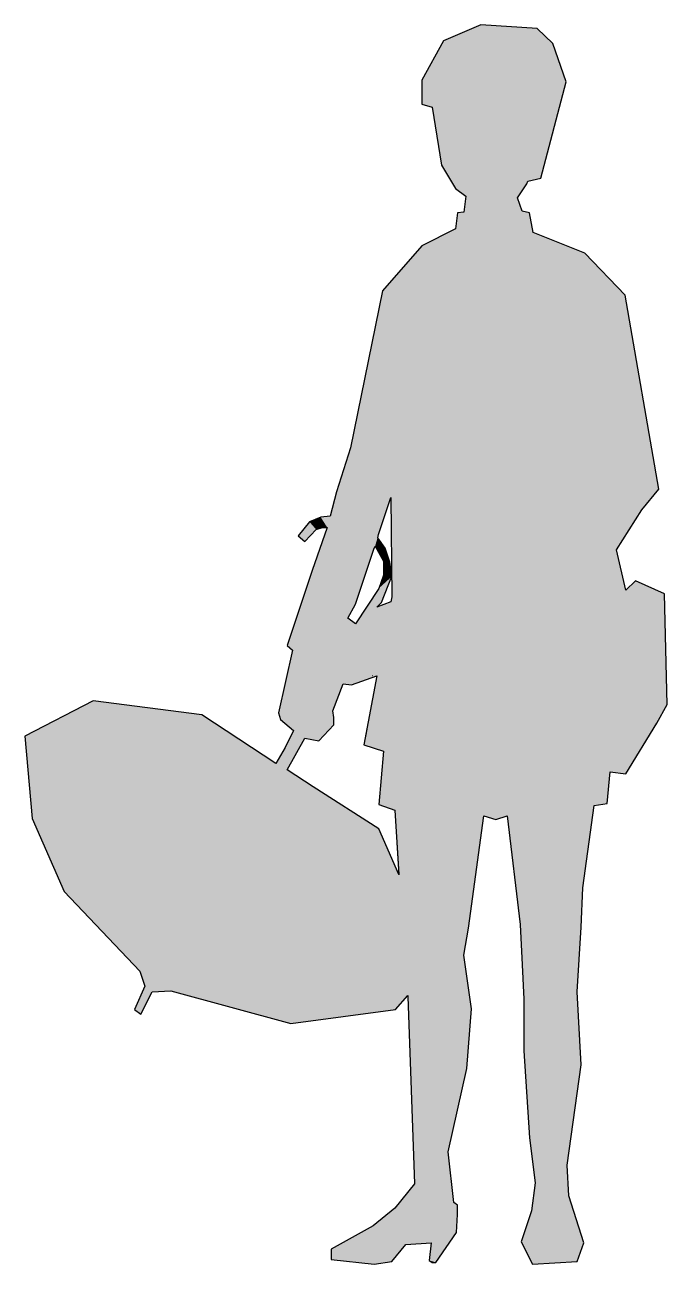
# Model space of a CAD drawing. Extents: x 6549 to 7371, y 43 to 1629.
import ezdxf

# ---------------------------------------------------------------- set-up
doc = ezdxf.new("R2010")
doc.units = 0
doc.layers.get('0').update_dxf_attribs({"linetype": 'CONTINUOUS'})

# ---------------------------------------------------------------- blocks, each defined once
blk = doc.blocks.new('*U0')
at = {"linetype": 'CONTINUOUS'}
for points in [[(7132.5, 1628.9), (7084.6, 1608.6), (7204.3, 1624.2)], [(7204.3, 1624.2), (7084.6, 1608.6), (7224.7, 1605)], [(7084.6, 1608.6), (7057, 1558.3), (7224.7, 1605)], [(7224.7, 1605), (7057, 1558.3), (7241.5, 1555.9)], [(7057, 1558.3), (7057, 1527.2), (7241.5, 1555.9)], [(7241.5, 1555.9), (7057, 1527.2), (7070.2, 1523.6)], [(7241.5, 1555.9), (7070.2, 1523.6), (7209.1, 1432.6)], [(7070.2, 1523.6), (7082.2, 1449.3), (7209.1, 1432.6)], [(7082.2, 1449.3), (7100.2, 1419.4), (7209.1, 1432.6)], [(7209.1, 1432.6), (7100.2, 1419.4), (7192.4, 1429)], [(7192.4, 1429), (7100.2, 1419.4), (7191.2, 1425.4)], [(7191.2, 1425.4), (7100.2, 1419.4), (7179.2, 1407.4)], [(7100.2, 1419.4), (7113.3, 1409.8), (7179.2, 1407.4)], [(7113.3, 1409.8), (7110.9, 1389.4), (7179.2, 1407.4)], [(7179.2, 1407.4), (7110.9, 1389.4), (7185.2, 1390.6)], [(7194.8, 1388.2), (7100.2, 1367.9), (7199.6, 1363.1)], [(7102.6, 1388.2), (7100.2, 1367.9), (7194.8, 1388.2)], [(7110.9, 1389.4), (7102.6, 1388.2), (7194.8, 1388.2)], [(7185.2, 1390.6), (7110.9, 1389.4), (7194.8, 1388.2)], [(7100.2, 1367.9), (7057, 1346.3), (7199.6, 1363.1)], [(7199.6, 1363.1), (7057, 1346.3), (7265.4, 1336.8)], [(7057, 1346.3), (7006.7, 1288.8), (7265.4, 1336.8)], [(7265.4, 1336.8), (7006.7, 1288.8), (7316.9, 1282.9)], [(7006.7, 1288.8), (6966, 1087.7), (7316.9, 1282.9)], [(7316.9, 1282.9), (6966, 1087.7), (7360, 1035)], [(6966, 1087.7), (6948.1, 1031.4), (7360, 1035)], [(6948.1, 1031.4), (6939.7, 1000.2), (7017.5, 1024.2)], [(7360, 1035), (6948.1, 1031.4), (7017.5, 1024.2)], [(7360, 1035), (7017.5, 1024.2), (7338.5, 1008.6)], [(7017.5, 1024.2), (6939.7, 1000.2), (7000.5, 973.1)], [(7017.5, 1024.2), (7018.5, 925.6), (7338.5, 1008.6)], [(6927.7, 999), (6913.3, 993.1), (6930.1, 985.9)], [(6939.7, 1000.2), (6927.7, 999), (7000.5, 973.1)], [(6927.7, 999), (6930.1, 985.9), (6936.1, 985.9)], [(6927.7, 999), (6936.1, 985.9), (7000.5, 973.1)], [(7338.5, 1008.6), (7018.5, 925.6), (7306.1, 957.1)], [(6913.3, 993.1), (6899, 975.1), (6921.7, 983.5)], [(6921.7, 983.5), (6899, 975.1), (6907.4, 967.9)], [(6913.3, 993.1), (6921.7, 983.5), (6930.1, 985.9)], [(6936.1, 985.9), (6916.9, 930.8), (6997.2, 961.9)], [(6936.1, 985.9), (6997.2, 961.9), (7000.5, 973.1)], [(7000.5, 973.1), (6997.2, 961.9), (7010.3, 959.5)], [(6997.2, 961.9), (6916.9, 930.8), (6995.5, 958.3)], [(6995.5, 958.3), (6916.9, 930.8), (6972, 887.7)], [(6997.2, 961.9), (7007.9, 942.8), (7010.3, 959.5)], [(7010.3, 959.5), (7007.9, 942.8), (7016.3, 941.6)], [(7306.1, 957.1), (7018.5, 925.6), (7318.1, 905.6)], [(7007.9, 942.8), (7007.9, 924.8), (7016.3, 941.6)], [(7016.3, 941.6), (7007.9, 924.8), (7018.5, 925.6)], [(6916.9, 930.8), (6884.6, 835), (6972, 887.7)], [(7007.9, 924.8), (7002, 908), (7018.5, 923)], [(7018.5, 923), (7002, 908), (7005.6, 890.1)], [(7018.5, 925.6), (7007.9, 924.8), (7018.5, 923)], [(7018.5, 925.6), (7018.7, 923.6), (7318.1, 905.6)], [(7018.7, 923.6), (7018.5, 923), (7318.1, 905.6)], [(7018.5, 923), (7018.7, 897.3), (7318.1, 905.6)], [(7002, 908), (6972, 862.5), (7005.6, 890.1)], [(7318.1, 905.6), (7018.7, 897.3), (7367.2, 900.8)], [(7330.1, 917.6), (7318.1, 905.6), (7367.2, 900.8)], [(7005.6, 890.1), (6972, 862.5), (6999.6, 884.1)], [(7017.5, 890.6), (6999.6, 884.1), (7370.8, 759.5)], [(7018.7, 897.3), (7017.5, 890.6), (7370.8, 759.5)], [(7367.2, 900.8), (7018.7, 897.3), (7370.8, 759.5)], [(6972, 887.7), (6884.6, 835), (6962.4, 869.7)], [(6999.6, 884.1), (6972, 862.5), (7370.8, 759.5)], [(6962.4, 869.7), (6884.6, 835), (6972, 862.5)], [(6972, 862.5), (6884.6, 835), (7370.8, 759.5)], [(6891.8, 829), (6873.8, 748.8), (6956.5, 785.9)], [(6884.6, 835), (6891.8, 829), (6999.5, 796)], [(6884.6, 835), (6999.5, 796), (7370.8, 759.5)], [(6891.8, 829), (6956.5, 785.9), (6999.5, 796)], [(6999.5, 796), (6956.5, 785.9), (6967.2, 784.7)], [(6999.5, 796), (6982.8, 708), (7370.8, 759.5)], [(6956.5, 785.9), (6873.8, 748.8), (6943.3, 751.2)], [(6636.7, 764.3), (6549.3, 718.8), (6775.6, 746.4)], [(6775.6, 746.4), (6549.3, 718.8), (6870.2, 684.1)], [(6943.3, 751.2), (6873.8, 748.8), (6944.5, 742.8)], [(6873.8, 748.8), (6876.2, 740.4), (6944.5, 742.8)], [(7370.8, 759.5), (6982.8, 708), (7357.6, 735.6)], [(6944.5, 742.8), (6876.2, 740.4), (6944.5, 733.2)], [(6876.2, 740.4), (6893, 726), (6944.5, 733.2)], [(6944.5, 733.2), (6893, 726), (6907.4, 716.4)], [(6944.5, 733.2), (6907.4, 716.4), (6925.3, 712.8)], [(7357.6, 735.6), (6982.8, 708), (7297.8, 673.3)], [(7357.6, 735.6), (7297.8, 673.3), (7318.1, 670.9)], [(6549.3, 718.8), (6558.9, 613.4), (6870.2, 684.1)], [(6893, 726), (6882.2, 704.4), (6907.4, 716.4)], [(6907.4, 716.4), (6882.2, 704.4), (6884.6, 675.7)], [(6882.2, 704.4), (6870.2, 684.1), (6884.6, 675.7)], [(6982.8, 708), (7007.9, 699.7), (7297.8, 673.3)], [(7007.9, 699.7), (7002, 631.4), (7297.8, 673.3)], [(6870.2, 684.1), (6558.9, 613.4), (6884.6, 675.7)], [(6884.6, 675.7), (6558.9, 613.4), (6918.1, 654.2)], [(7297.8, 673.3), (7002, 631.4), (7294.2, 632.6)], [(6918.1, 654.2), (6558.9, 613.4), (7002, 600.3)], [(7294.2, 632.6), (7002, 631.4), (7277.4, 630.2)], [(7002, 631.4), (7022.3, 624.2), (7277.4, 630.2)], [(7277.4, 630.2), (7022.3, 624.2), (7136.1, 617)], [(7022.3, 624.2), (7027.8, 542.1), (7136.1, 617)], [(7277.4, 630.2), (7136.1, 617), (7166, 617)], [(7277.4, 630.2), (7166, 617), (7263, 524.8)], [(6558.9, 613.4), (6599.6, 520), (7002, 600.3)], [(7136.1, 617), (7027.8, 542.1), (7116.9, 473.3)], [(7136.1, 617), (7151.7, 612.2), (7166, 617)], [(7166, 617), (7182.8, 478.1), (7263, 524.8)], [(7002, 600.3), (6599.6, 520), (7027.8, 542.1)], [(7027.8, 542.1), (6599.6, 520), (7116.9, 473.3)], [(7263, 524.8), (7182.8, 478.1), (7260.6, 474.5)], [(6599.6, 520), (6696.6, 418.2), (7116.9, 473.3)], [(7182.8, 478.1), (7185.2, 426.6), (7260.6, 474.5)], [(7116.9, 473.3), (6696.6, 418.2), (7110.9, 438.6)], [(7260.6, 474.5), (7185.2, 426.6), (7255.8, 391.9)], [(7110.9, 438.6), (6696.6, 418.2), (7039.1, 387.1)], [(7110.9, 438.6), (7039.1, 387.1), (7120.5, 370.3)], [(6696.6, 418.2), (6702.6, 399.1), (6736.1, 393.1)], [(6696.6, 418.2), (6736.1, 393.1), (7039.1, 387.1)], [(7185.2, 426.6), (7187.6, 382.3), (7255.8, 391.9)], [(6702.6, 399.1), (6689.4, 369.1), (6712.2, 391.9)], [(6702.6, 399.1), (6712.2, 391.9), (6736.1, 393.1)], [(6712.2, 391.9), (6689.4, 369.1), (6697.8, 363.1)], [(6736.1, 393.1), (6889.4, 351.2), (7039.1, 387.1)], [(7039.1, 387.1), (6889.4, 351.2), (7023.5, 369.1)], [(7039.1, 387.1), (7039.1, 385.9), (7120.5, 370.3)], [(7039.1, 385.9), (7047.5, 146.4), (7120.5, 370.3)], [(7255.8, 391.9), (7187.6, 382.3), (7260.6, 298.5)], [(7187.6, 382.3), (7187.6, 316.4), (7260.6, 298.5)], [(7120.5, 370.3), (7047.5, 146.4), (7114.5, 293.7)], [(7187.6, 316.4), (7194.8, 205.1), (7260.6, 298.5)], [(7114.5, 293.7), (7047.5, 146.4), (7090.6, 187.1)], [(7260.6, 298.5), (7194.8, 205.1), (7242.7, 170.3)], [(7194.8, 205.1), (7201.9, 147.6), (7242.7, 170.3)], [(7090.6, 187.1), (7047.5, 146.4), (7097.8, 122.4)], [(7242.7, 170.3), (7201.9, 147.6), (7245.1, 130.8)], [(7047.5, 146.4), (7022.3, 115.3), (7097.8, 122.4)], [(7201.9, 147.6), (7197.2, 111.7), (7245.1, 130.8)], [(7245.1, 130.8), (7197.2, 111.7), (7264.2, 70.9)], [(7022.3, 115.3), (6994.8, 92.5), (7102.6, 106.9)], [(7097.8, 122.4), (7022.3, 115.3), (7102.6, 118.9)], [(7102.6, 118.9), (7022.3, 115.3), (7102.6, 106.9)], [(7197.2, 111.7), (7184, 72.1), (7264.2, 70.9)], [(7102.6, 106.9), (6994.8, 92.5), (7101.4, 84.1)], [(6994.8, 92.5), (6940.9, 62.6), (7069, 70.9)], [(6994.8, 92.5), (7069, 70.9), (7101.4, 84.1)], [(7101.4, 84.1), (7069, 70.9), (7075, 45.8)], [(7069, 70.9), (6940.9, 62.6), (7036.7, 68.6)], [(7036.7, 68.6), (6940.9, 62.6), (7018.7, 47)], [(7069, 70.9), (7066.6, 48.2), (7075, 45.8)], [(7184, 72.1), (7198.4, 43.4), (7264.2, 70.9)], [(7264.2, 70.9), (7198.4, 43.4), (7255.8, 47)], [(6940.9, 62.6), (6940.9, 49.4), (7018.7, 47)], [(6940.9, 49.4), (6996, 43.4), (7018.7, 47)], [(7066.6, 48.2), (7070.2, 45.8), (7075, 45.8)]]:
    blk.add_solid(points, dxfattribs=at)

msp = doc.modelspace()

# ---------------------------------------------------------------- linework, layer by layer
at = {"color": 0}
for points in [[(7039.1, 385.9), (7047.5, 146.4), (7022.3, 115.3), (6994.8, 92.5), (6940.9, 62.6), (6940.9, 49.4), (6996, 43.4), (7018.7, 47), (7036.7, 68.6), (7069, 70.9), (7066.6, 48.2), (7070.2, 45.8), (7075, 45.8), (7101.4, 84.1), (7102.6, 106.9), (7102.6, 118.9), (7097.8, 122.4), (7090.6, 187.1), (7114.5, 293.7), (7120.5, 370.3), (7110.9, 438.6), (7116.9, 473.3), (7136.1, 617), (7151.7, 612.2), (7166, 617), (7182.8, 478.1), (7185.2, 426.6), (7187.6, 382.3), (7187.6, 316.4), (7194.8, 205.1), (7201.9, 147.6), (7197.2, 111.7), (7184, 72.1), (7198.4, 43.4), (7255.8, 47), (7264.2, 70.9), (7245.1, 130.8), (7242.7, 170.3), (7260.6, 298.5), (7255.8, 391.9), (7260.6, 474.5), (7263, 524.8), (7277.4, 630.2), (7294.2, 632.6), (7297.8, 673.3), (7318.1, 670.9), (7357.6, 735.6), (7370.8, 759.5), (7367.2, 900.8), (7330.1, 917.6), (7318.1, 905.6), (7306.1, 957.1), (7338.5, 1008.6), (7360, 1035), (7316.9, 1282.9), (7265.4, 1336.8), (7199.6, 1363.1), (7194.8, 1388.2), (7185.2, 1390.6), (7179.2, 1407.4), (7191.2, 1425.4), (7192.4, 1429), (7209.1, 1432.6), (7241.5, 1555.9), (7224.7, 1605), (7204.3, 1624.2), (7132.5, 1628.9), (7084.6, 1608.6), (7057, 1558.3), (7057, 1527.2), (7070.2, 1523.6), (7082.2, 1449.3), (7100.2, 1419.4), (7113.3, 1409.8), (7110.9, 1389.4), (7102.6, 1388.2), (7100.2, 1367.9), (7057, 1346.3), (7006.7, 1288.8), (6966, 1087.7), (6948.1, 1031.4), (6939.7, 1000.2), (6927.7, 999), (6913.3, 993.1), (6899, 975.1), (6907.4, 967.9), (6921.7, 983.5), (6930.1, 985.9), (6936.1, 985.9), (6916.9, 930.8), (6884.6, 835), (6891.8, 829), (6873.8, 748.8), (6876.2, 740.4), (6893, 726), (6882.2, 704.4), (6870.2, 684.1), (6775.6, 746.4), (6636.7, 764.3), (6549.3, 718.8), (6558.9, 613.4), (6599.6, 520), (6696.6, 418.2), (6702.6, 399.1), (6689.4, 369.1), (6697.8, 363.1), (6712.2, 391.9), (6736.1, 393.1), (6889.4, 351.2), (7023.5, 369.1), (7039.1, 387.1), (7039.1, 385.9), (7039.1, 385.9)], [(6995.5, 958.3), (6997.2, 961.9), (7007.9, 942.8), (7007.9, 924.8), (7002, 908), (6972, 862.5), (6962.4, 869.7), (6972, 887.7), (6995.5, 958.3)], [(6993.8, 796.5), (6994.4, 796.7)], [(6986.5, 727.7), (6982.8, 708), (7007.9, 699.7), (7002, 631.4), (7022.3, 624.2), (7027.8, 541.4)]]:
    msp.add_lwpolyline(points, dxfattribs=at)
for points in [[(7017.5, 890.6), (6999.6, 884.1), (7005.6, 890.1), (7018.7, 923.6), (7016.3, 941.6), (7010.3, 959.5), (7000.8, 972.7), (7001.8, 976.9), (7017.5, 1024.2), (7018.7, 897.3)], [(7027.8, 542.1), (7002, 600.3), (6918.1, 654.2), (6884.6, 675.7), (6907.4, 716.4), (6925.3, 712.8), (6944.5, 733.2), (6944.5, 742.8), (6943.3, 751.2), (6956.5, 785.9), (6967.2, 784.7), (6999.5, 796), (6982.8, 708), (7007.9, 699.7), (7002, 631.4), (7022.3, 624.2)]]:
    msp.add_lwpolyline(points, close=True, dxfattribs=at)

# ---------------------------------------------------------------- block references
at = {"color": 0, "linetype": 'CONTINUOUS'}
msp.add_blockref('*U0', (0, 0), dxfattribs=at)

doc.saveas('drawing.dxf')
